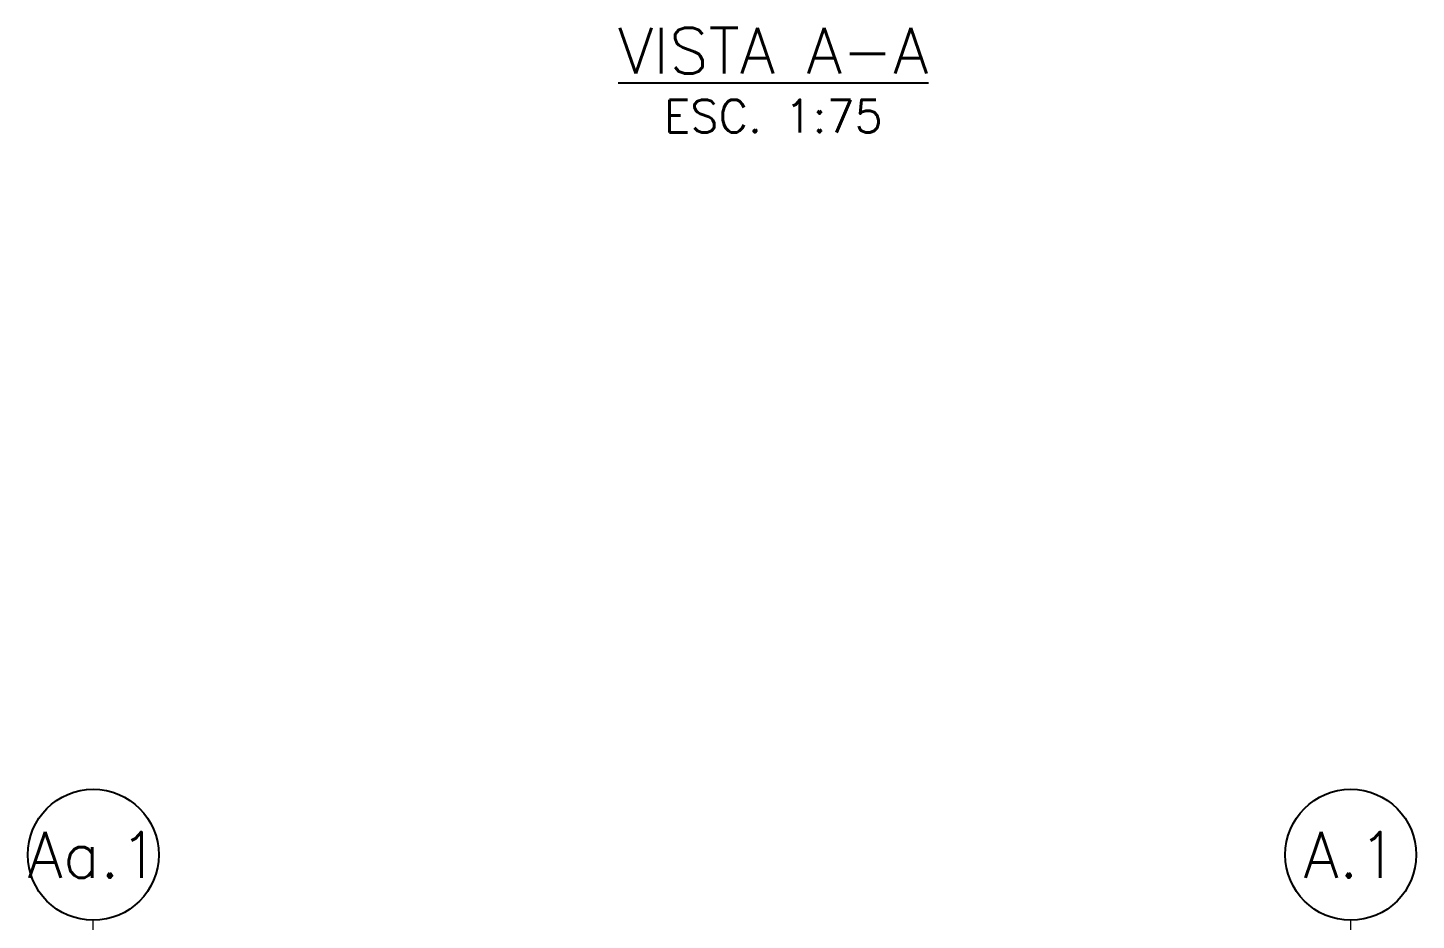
# Model space of a CAD drawing. Header units: metres. Extents: x 0 to 63075, y 0 to 44550.
# Drawn here: x 34776 to 42726, y 22306 to 27419 of the extents above; entities that cross this region are included whole.
import ezdxf
from ezdxf.enums import TextEntityAlignment as Align

# ---------------------------------------------------------------- set-up
doc = ezdxf.new("R2010")
doc.units = ezdxf.units.M
doc.header["$LTSCALE"] = 75
doc.linetypes.add('CENTER2', pattern=[28.575, 19.05, -3.175, 3.175, -3.175])
doc.layers.add('GSB', color=7, linetype='Continuous')
doc.layers.add('SC1', color=7, linetype='CENTER2')
doc.styles.add('R100', font='simplex.shx', dxfattribs={"height": 2.5})
doc.styles.add('R140', font='simplex.shx', dxfattribs={"height": 3.5})

# ---------------------------------------------------------------- blocks, each defined once
blk = doc.blocks.new('CORTE')
at = {"layer": 'GSB', "color": 4, "style": 'R140'}
blk.add_attdef('%%UCORTE', text='', height=3.5, dxfattribs=at).set_placement((-0.25, 2.38), align=Align.MIDDLE_CENTER)
at = {"layer": 'GSB', "color": 3, "style": 'R100'}
blk.add_attdef('ESC.', text='', height=2.5, dxfattribs=at).set_placement((-0.25, -2.62), align=Align.MIDDLE_CENTER)
blk = doc.blocks.new('INDICACAO_EIXO')
at = {"layer": 'GSB', "color": 3}
blk.add_circle((0, 0), 5, dxfattribs=at)

msp = doc.modelspace()

# ---------------------------------------------------------------- linework, layer by layer
at = {"layer": 'SC1', "lineweight": 0}
for p, q in [((35150.5, 10661.1), (35150.5, 22305.9)), ((42350.5, 10661.1), (42350.5, 22305.9))]:
    msp.add_line(p, q, dxfattribs=at)

# ---------------------------------------------------------------- block references
at = {"layer": 'GSB', "xscale": 74.99999999999915, "yscale": 74.99999999999915, "zscale": 74.99999999999915}
msp.add_blockref('CORTE', (39062.7, 27109), dxfattribs=at).add_auto_attribs({'%%UCORTE': '%%uVISTA A-A', 'ESC.': 'ESC. 1:75'})
at = {"layer": 'GSB'}
ref = msp.add_blockref('INDICACAO_EIXO', (35150.5, 22680.9), dxfattribs=dict(at, xscale=74.99999999999915, yscale=74.99999999999915, zscale=74.99999999999915))
ref.add_attrib('EIXO', 'Aa.1', dxfattribs={"color": 4, "height": 262.5, "style": 'R140'}).set_placement((35150.5, 22680.9), align=Align.MIDDLE_CENTER)
ref = msp.add_blockref('INDICACAO_EIXO', (42350.5, 22680.9), dxfattribs=dict(at, xscale=74.99999999999915, yscale=74.99999999999915, zscale=74.99999999999915))
ref.add_attrib('EIXO', 'A.1', dxfattribs={"color": 4, "height": 262.5, "style": 'R140'}).set_placement((42350.5, 22680.9), align=Align.MIDDLE_CENTER)

doc.saveas('drawing.dxf')
